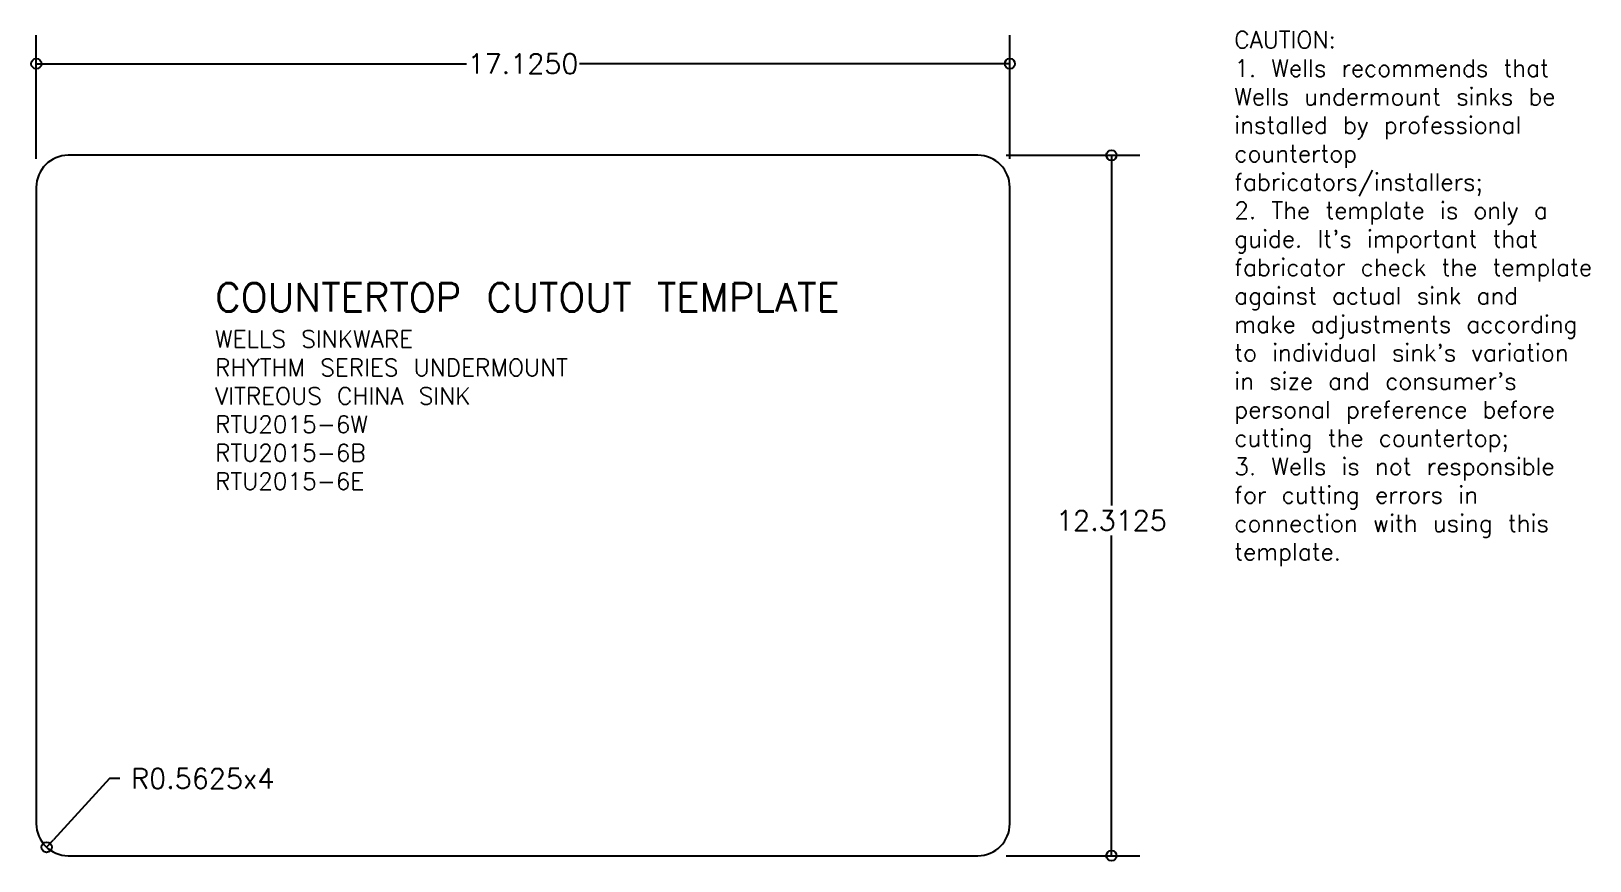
# Model space of a CAD drawing. Header units: inches. Extents: x 11 to 38.5, y 21.1 to 35.7.
import ezdxf

# ---------------------------------------------------------------- set-up
doc = ezdxf.new("R2010")
doc.units = ezdxf.units.IN
doc.header["$MEASUREMENT"] = 0
doc.styles.get("Standard").update_dxf_attribs({"font": 'txt', "bigfont": 'gbcbig.shx'})
doc.dimstyles.get("Standard").update_dxf_attribs({"dimtxt": 0.35, "dimasz": 0.18, "dimexe": 0.5, "dimexo": 0.5, "dimgap": 0.09, "dimtad": 0, "dimtih": 1, "dimtoh": 1, "dimdec": 4, "dimzin": 0, "dimdsep": 46, "dimtxsty": 'Standard', "dimblk": 'ORIGIN', "dimcen": -0.05, "dimadec": 0, "dimazin": 0, "dimtfac": 1, "dimtdec": 4, "dimtofl": 0, "dimtmove": 0, "dimatfit": 3, "dimldrblk": 'ORIGIN', "dimfxl": 1, "dimtolj": 1, "dimtzin": 0, "dimarcsym": 0})

# ---------------------------------------------------------------- blocks, each defined once
blk = doc.blocks.new('_Origin')
at = {"color": 0, "linetype": 'ByBlock', "lineweight": -2}
blk.add_line((0, 0), (-1, 0), dxfattribs=at)
blk.add_circle((0, 0), 0.5, dxfattribs=at)
blk = doc.blocks.new('*D4')
at = {"color": 0, "lineweight": -2}
for p, q in [((11.14, 33.49), (11.14, 35.663)), ((28.265, 33.49), (28.265, 35.663)), ((11.32, 35.163), (18.708, 35.163)), ((28.085, 35.163), (20.697, 35.163))]:
    blk.add_line(p, q, dxfattribs=at)
at = {"layer": 'Defpoints', "color": 0}
for p in [(11.14, 35.163), (11.14, 32.99), (28.265, 32.99)]:
    blk.add_point(p, dxfattribs=at)
at = {"color": 0, "lineweight": -2, "xscale": 0.18, "yscale": 0.18, "zscale": 0.18, "rotation": 180}
blk.add_blockref('_Origin', (11.14, 35.163), dxfattribs=at)
at = {"color": 0, "lineweight": -2, "xscale": 0.18, "yscale": 0.18, "zscale": 0.18}
blk.add_blockref('_Origin', (28.265, 35.163), dxfattribs=at)
at = {"color": 0, "insert": (19.702, 35.163), "char_height": 0.35, "attachment_point": 5}
blk.add_mtext('\\A1;17.1250', dxfattribs=at)
blk = doc.blocks.new('*D5')
at = {"color": 0, "lineweight": -2}
for p, q in [((28.202, 33.552), (30.552, 33.552)), ((30.052, 33.372), (30.052, 27.396)), ((30.052, 21.42), (30.052, 26.866)), ((28.202, 21.24), (30.552, 21.24))]:
    blk.add_line(p, q, dxfattribs=at)
at = {"layer": 'Defpoints', "color": 0}
for p in [(27.702, 33.552), (27.702, 21.24), (30.052, 21.24)]:
    blk.add_point(p, dxfattribs=at)
at = {"color": 0, "lineweight": -2, "xscale": 0.18, "yscale": 0.18, "zscale": 0.18}
for p, rotation in [((30.052, 33.552), 90), ((30.052, 21.24), 270)]:
    blk.add_blockref('_Origin', p, dxfattribs=dict(at, rotation=rotation))
at = {"color": 0, "insert": (30.052, 27.131), "char_height": 0.35, "attachment_point": 5}
blk.add_mtext('\\A1;12.3125', dxfattribs=at)
blk = doc.blocks.new('*D8')
at = {"color": 0, "lineweight": -2}
for p, q in [((12.43, 22.595), (11.444, 21.521)), ((12.61, 22.595), (12.43, 22.595))]:
    blk.add_line(p, q, dxfattribs=at)
at = {"layer": 'Defpoints', "color": 0}
for p in [(11.702, 21.802), (11.322, 21.388)]:
    blk.add_point(p, dxfattribs=at)
at = {"color": 0, "lineweight": -2, "xscale": 0.18, "yscale": 0.18, "zscale": 0.18, "rotation": 227.4661354925594}
blk.add_blockref('_Origin', (11.322, 21.388), dxfattribs=at)
at = {"color": 0, "insert": (14.07, 22.595), "char_height": 0.35, "attachment_point": 5}
blk.add_mtext('\\A1;R0.5625x4', dxfattribs=at)

msp = doc.modelspace()

# ---------------------------------------------------------------- linework, layer by layer
for p, q in [((27.70241, 33.55236), (11.70241, 33.55236)), ((11.13991, 32.98986), (11.13991, 21.80236)), ((28.26491, 21.80236), (28.26491, 32.98986)), ((11.70241, 21.23986), (27.70241, 21.23986))]:
    msp.add_line(p, q)
for centre, start, end in [((11.70241, 32.98986), 90, 180), ((27.70241, 32.98986), 0, 90), ((11.70241, 21.80236), 180, 270), ((27.70241, 21.80236), 270, 0)]:
    msp.add_arc(centre, 0.5625, start, end)

# ---------------------------------------------------------------- texts
at = {"char_height": 0.3, "attachment_point": 1}
for s, insert, width in [("CAUTION:\\P1. Wells recommends that Wells undermount sinks be installed by professional countertop fabricators/installers;\\P2. The template is only a guide. It's important that fabricator check the template against actual sink and make adjustments according to individual sink's variation in size and consumer's personal preference before cutting the countertop;\\P3. Wells is not responsible for cutting errors in connection with using this template.", (32.21434, 35.73405), 6.8691702), ('{\\H1.667x;COUNTERTOP CUTOUT TEMPLATE}\\PWELLS SINKWARE\\PRHYTHM SERIES UNDERMOUNT\\PVITREOUS CHINA SINK\\PRTU2015-6W\\PRTU2015-6B\\PRTU2015-6E', (14.2864, 31.30603), 16.4517962)]:
    msp.add_mtext(s, dxfattribs=dict(at, insert=insert, width=width))

# ---------------------------------------------------------------- dimensions: what is measured, and where the dimension line sits
dim = msp.add_linear_dim(base=(11.13991, 35.16339), p1=(28.26491, 32.98986), p2=(11.13991, 32.98986), dimstyle='Standard')
dim.commit()
dim.dimension.update_dxf_attribs({"geometry": '*D4', "text_midpoint": (19.70241, 35.16339)})
dim = msp.add_linear_dim(base=(30.05214, 21.23986), p1=(27.70241, 33.55236), p2=(27.70241, 21.23986), angle=90, dimstyle='Standard')
dim.commit()
dim.dimension.update_dxf_attribs({"geometry": '*D5', "text_midpoint": (30.05214, 27.13111), "dimtype": 160})
dim = msp.add_radius_dim(center=(11.70241, 21.80236), mpoint=(11.32214, 21.38787), text='<>x4', dimstyle='Standard', override={"dimtmove": 1})
dim.commit()
dim.dimension.update_dxf_attribs({"geometry": '*D8', "text_midpoint": (12.42953, 22.59493), "dimtype": 164})

doc.saveas('drawing.dxf')
